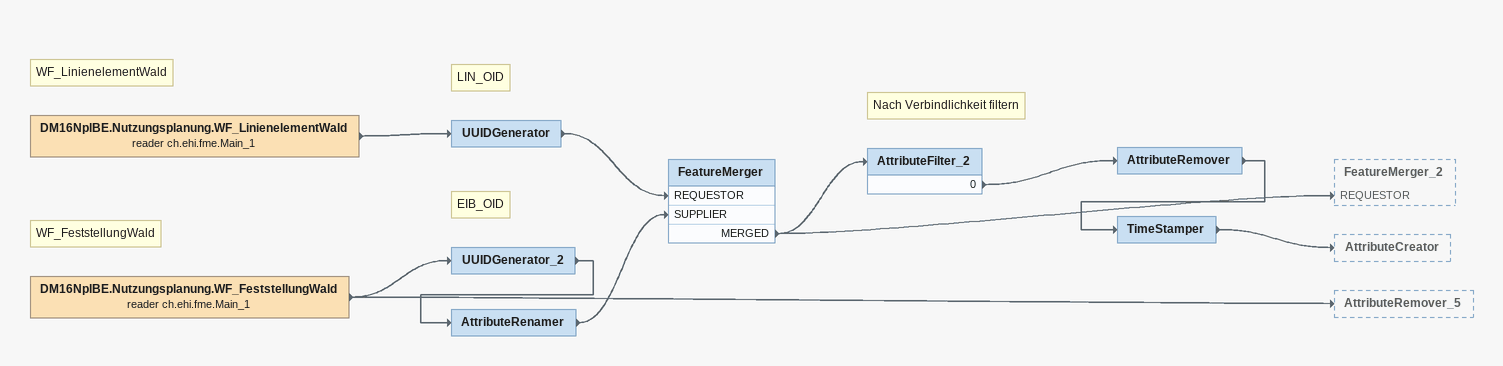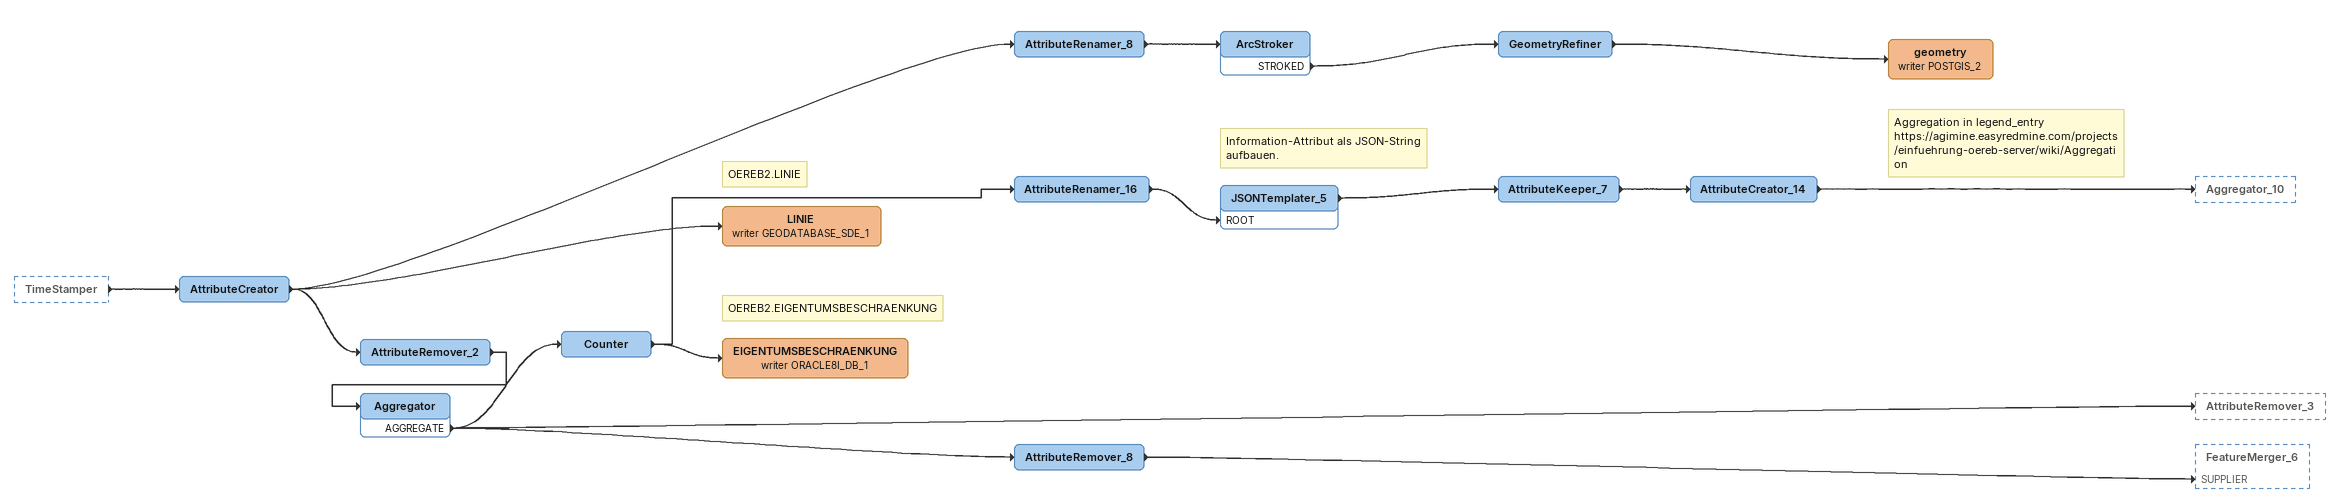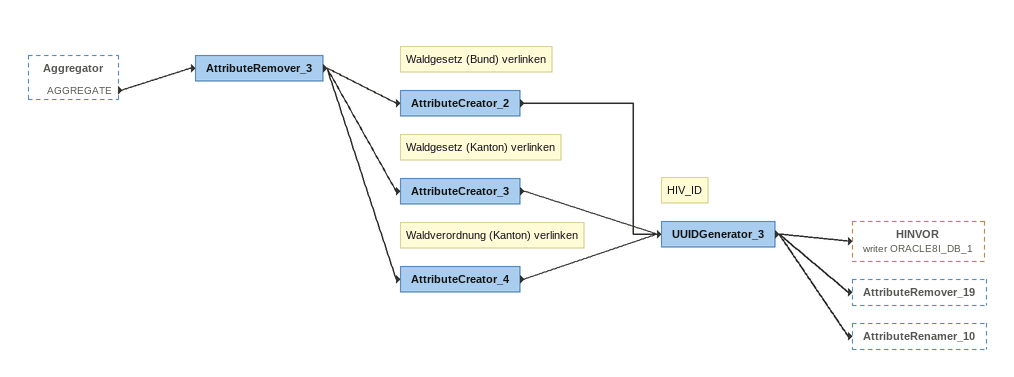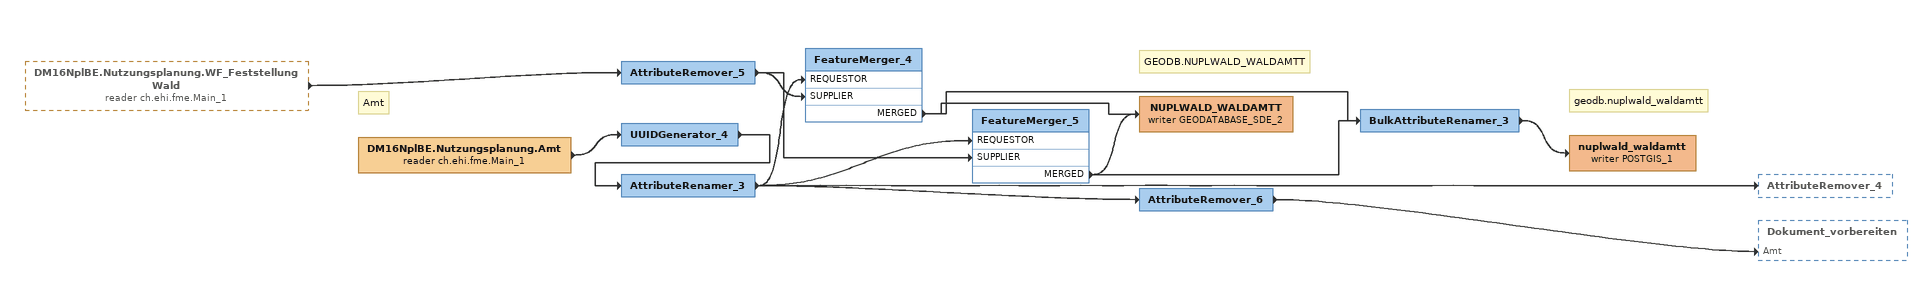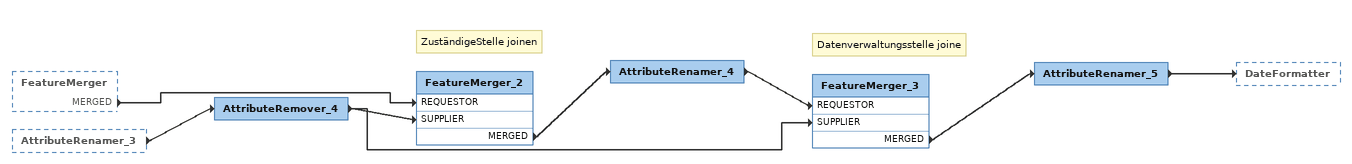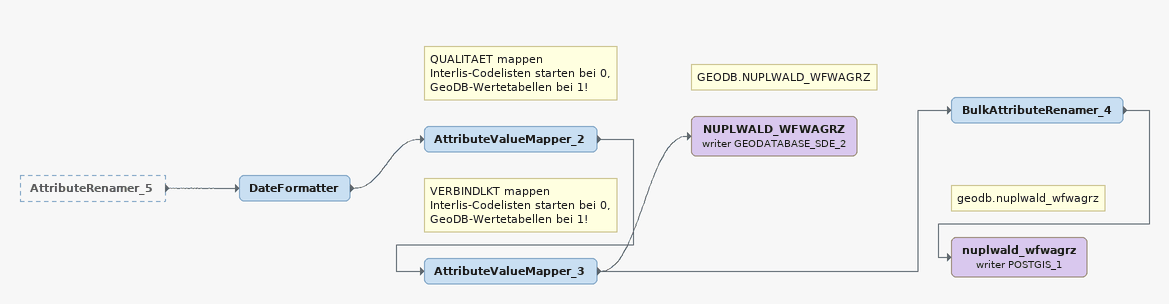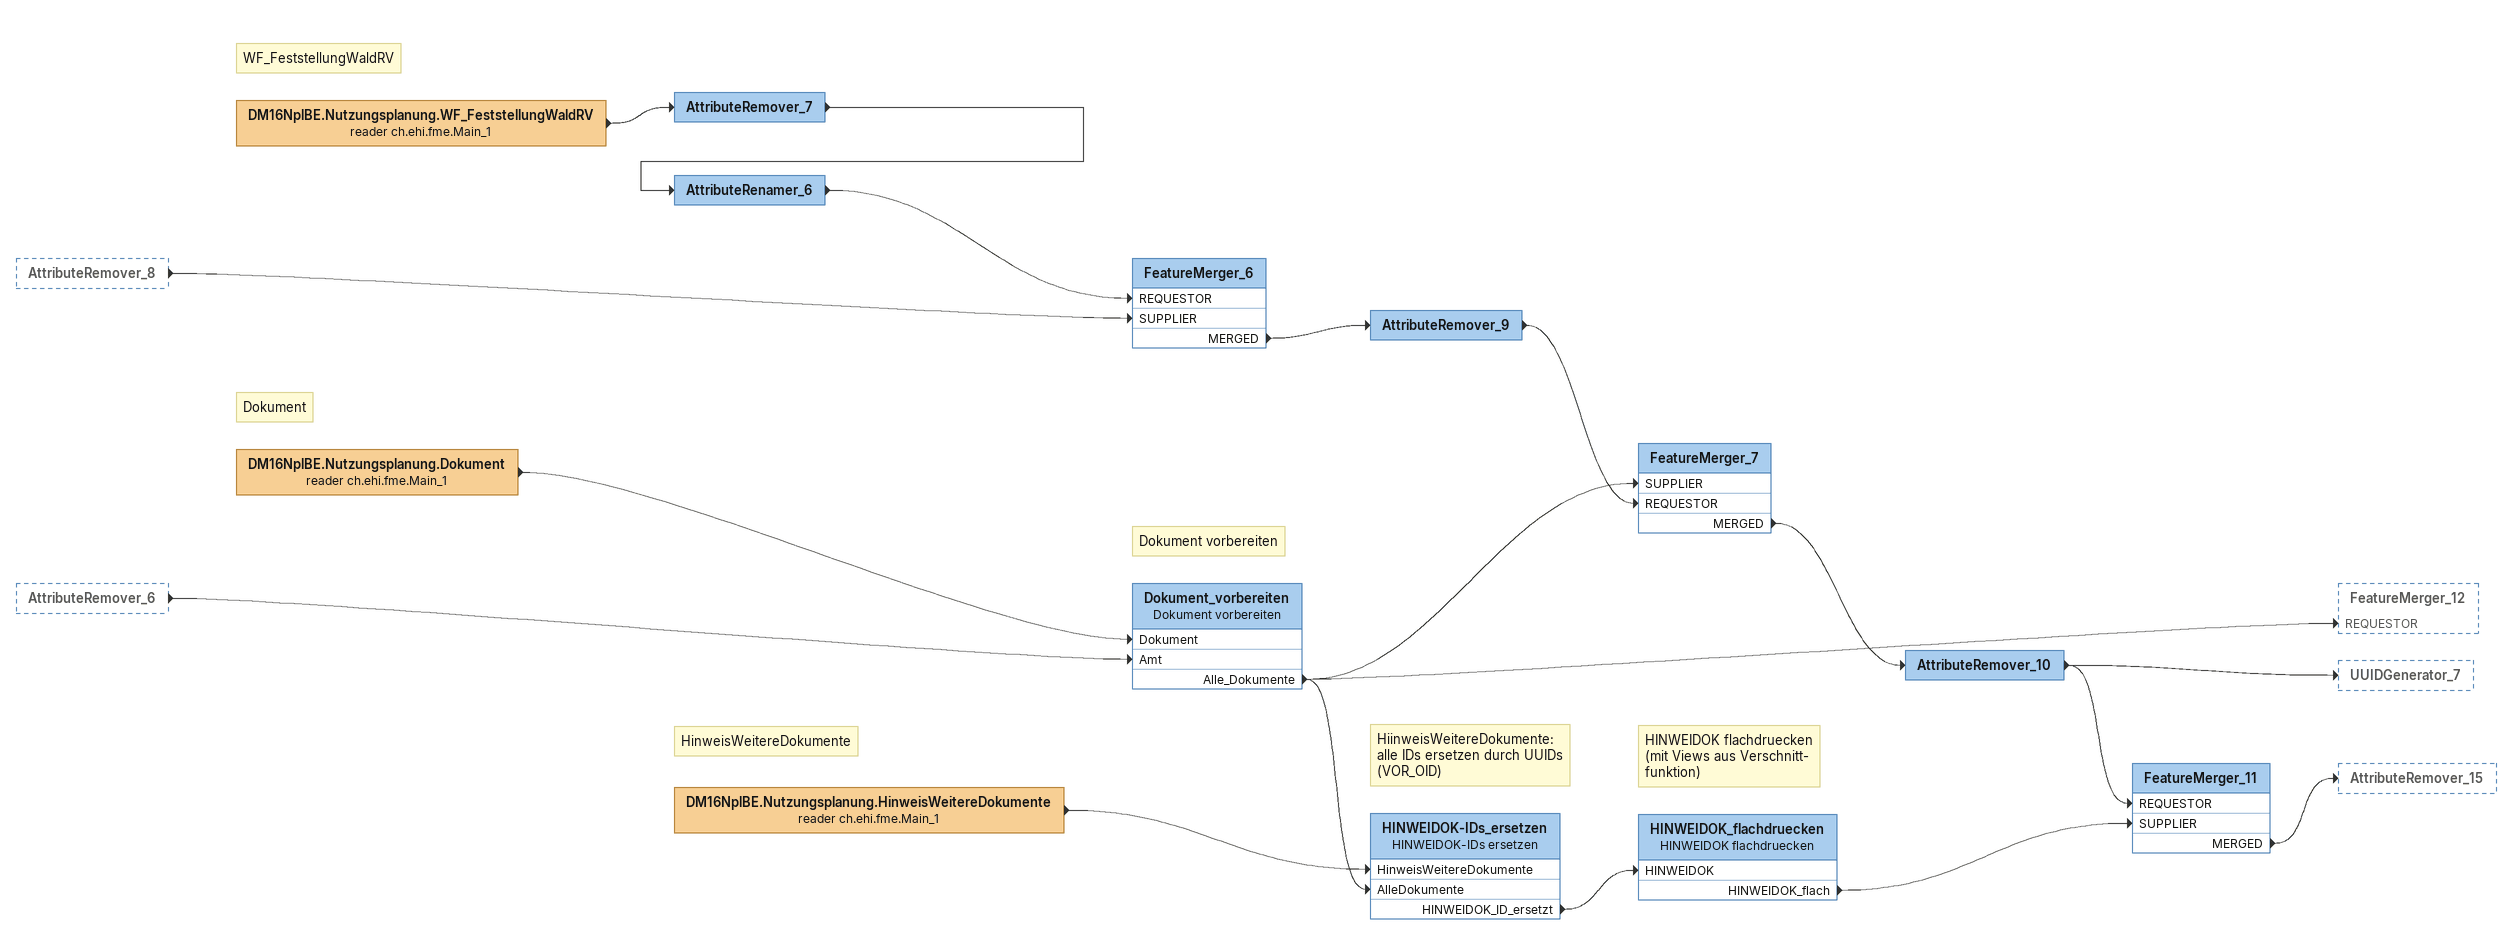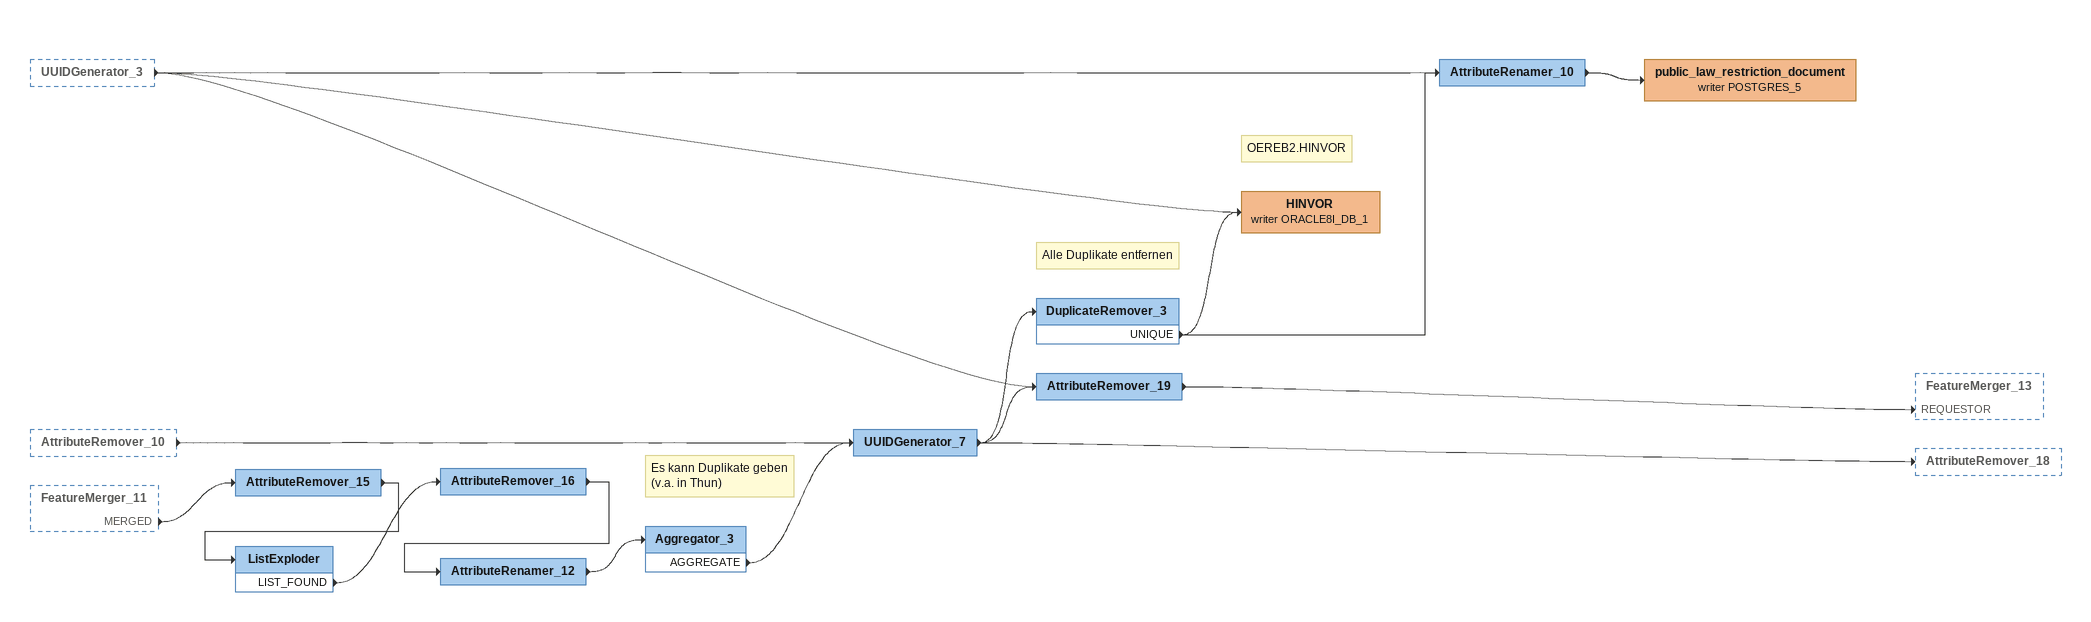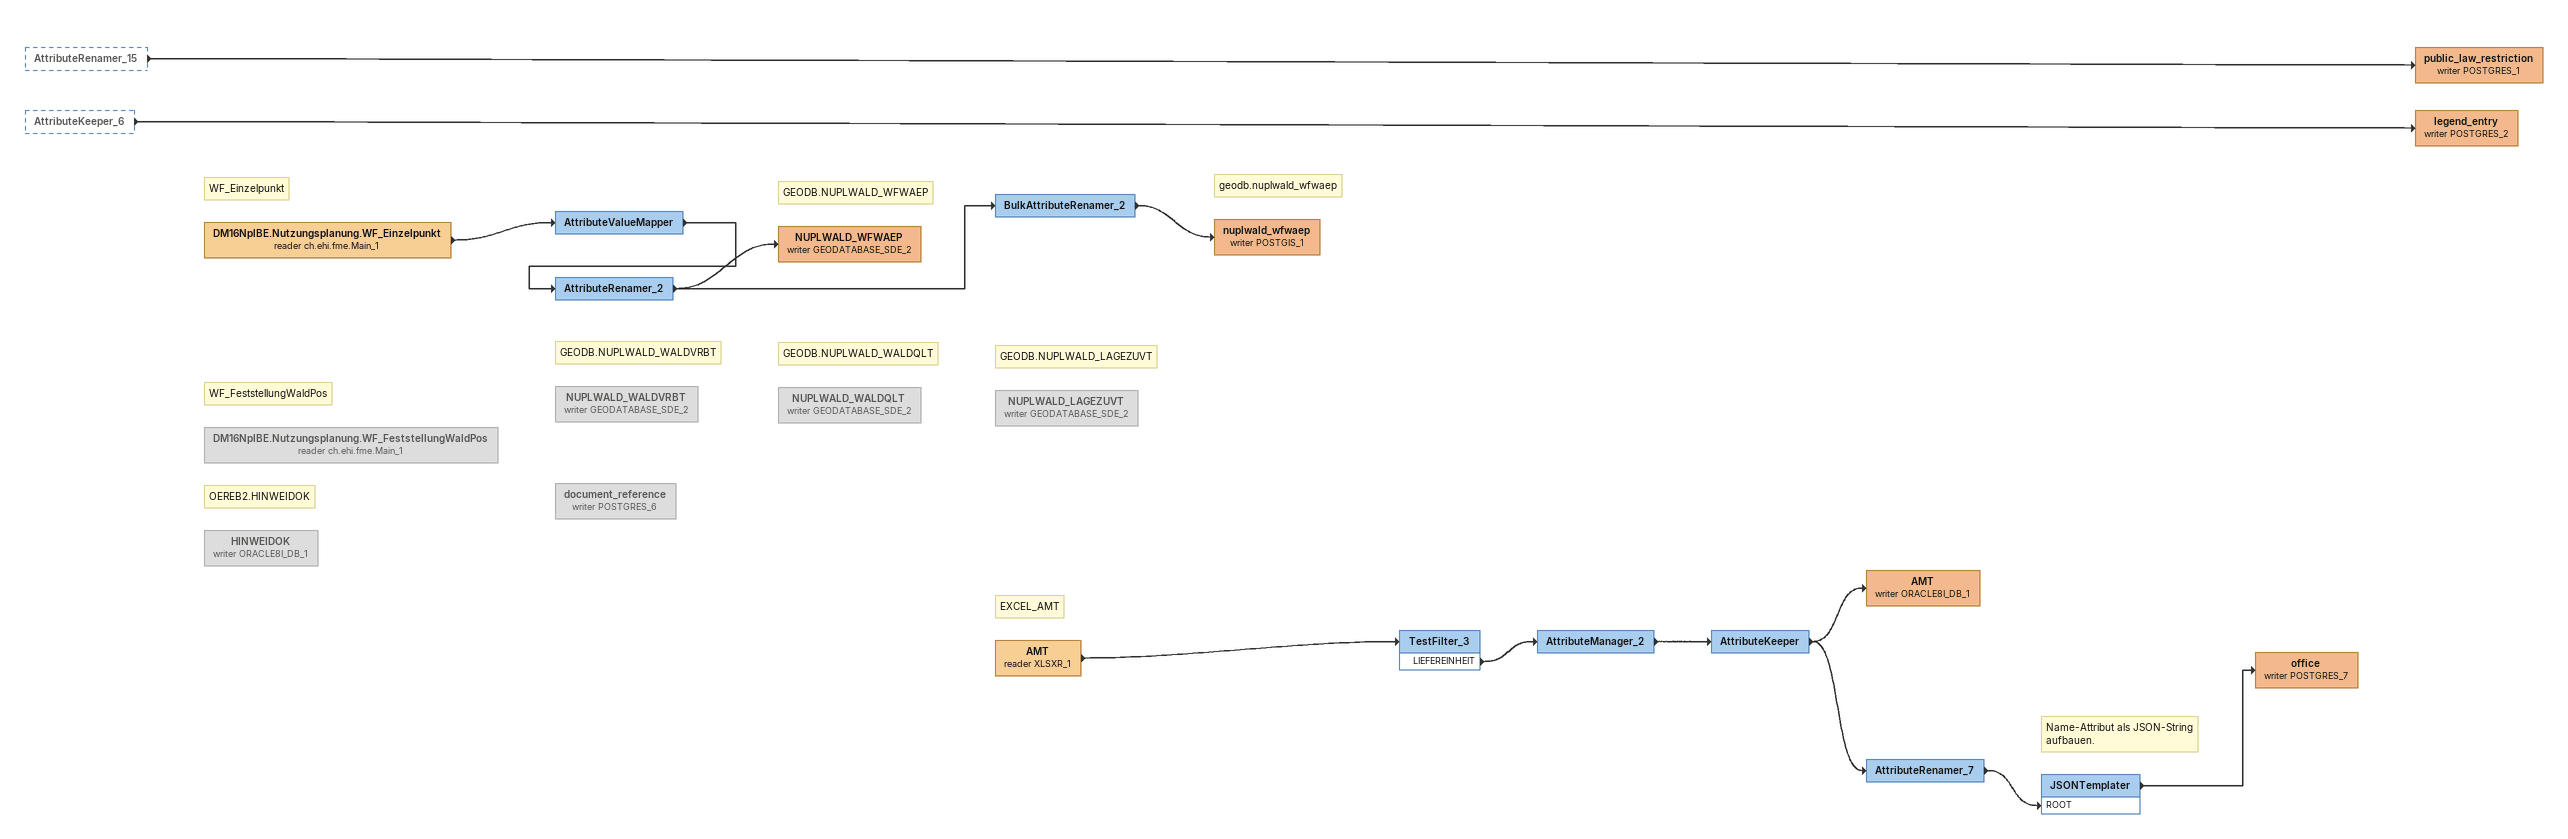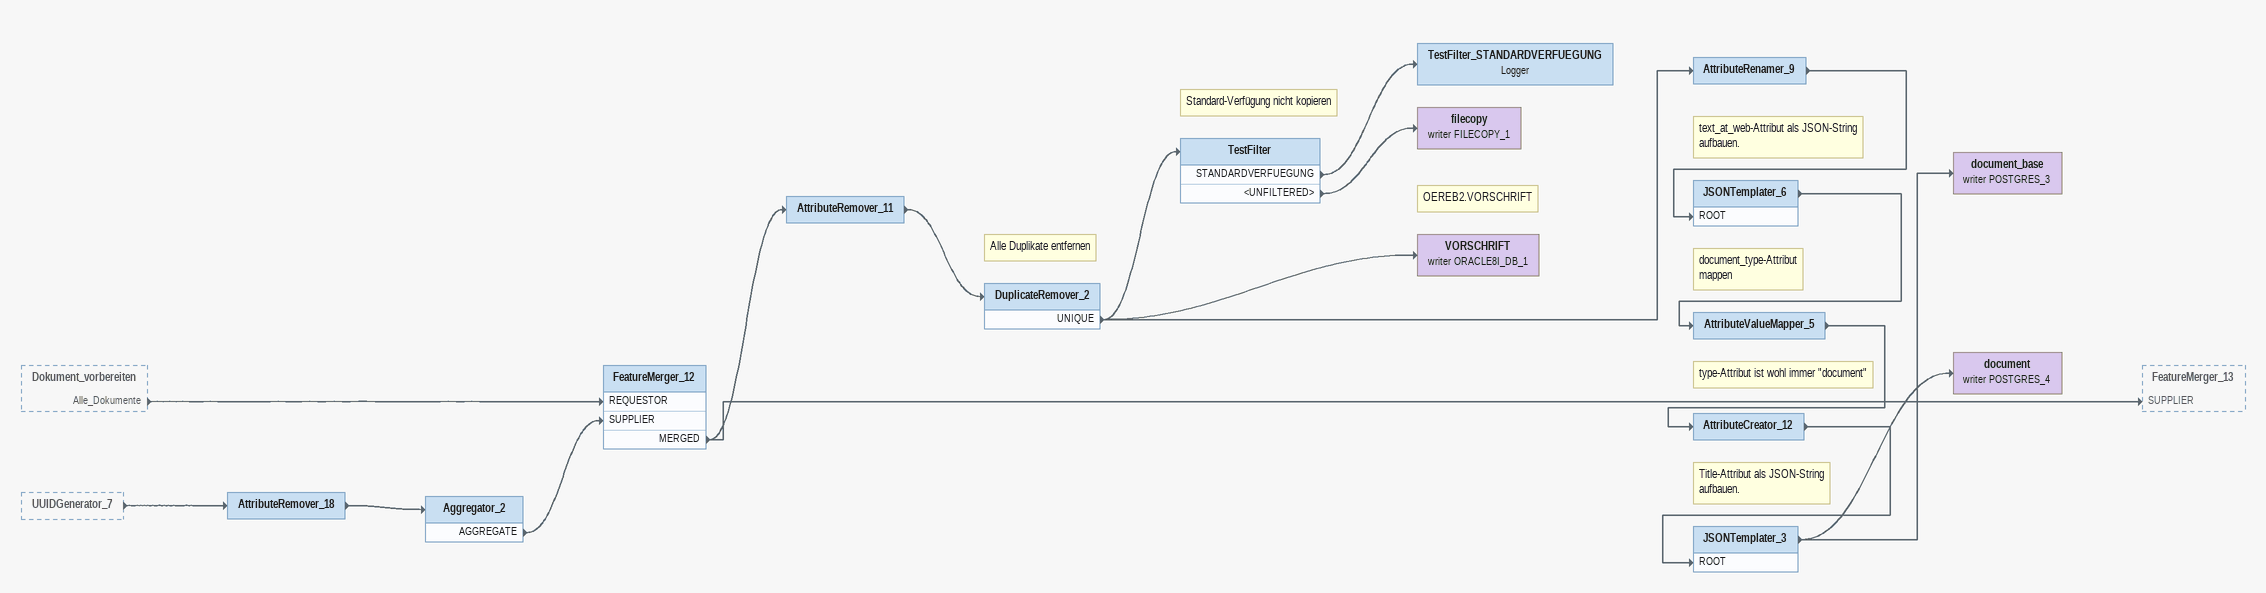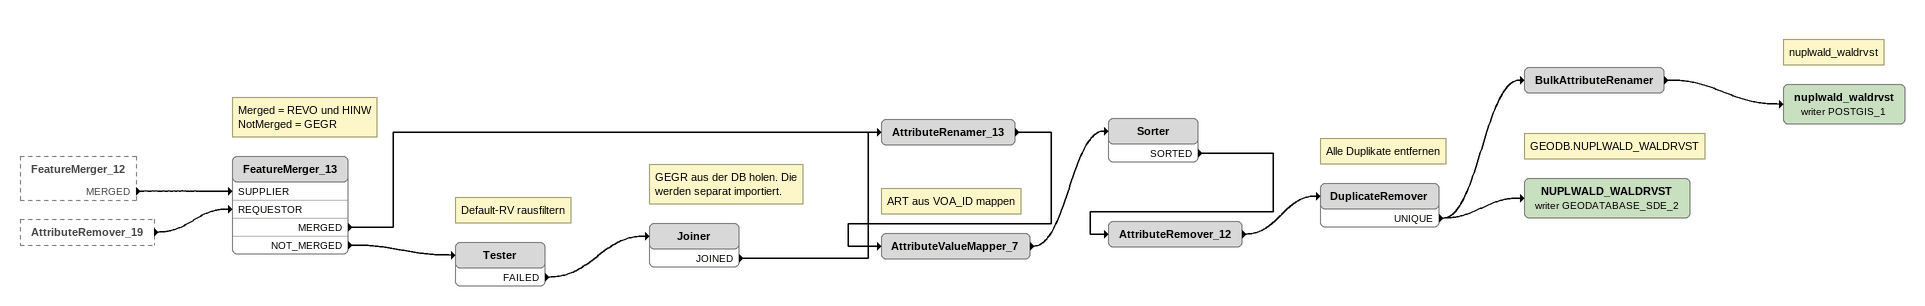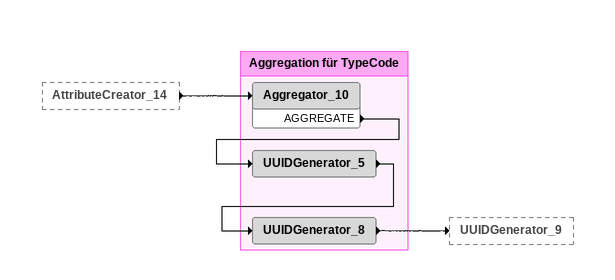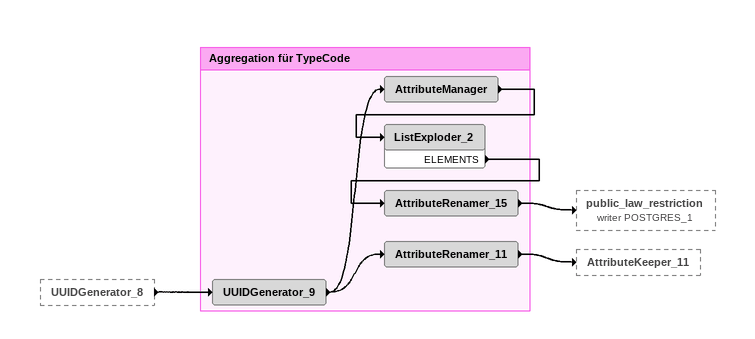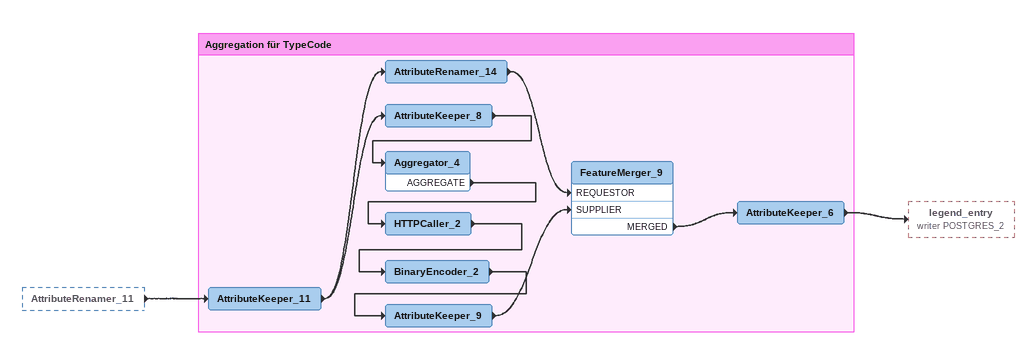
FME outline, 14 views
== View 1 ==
Note: WF_LinienelementWald
DM16NplBE.Nutzungsplanung.WF_LinienelementWald (reader ch.ehi.fme.Main_1)
    -> UUIDGenerator
Note: LIN_OID
UUIDGenerator
    -> FeatureMerger [REQUESTOR]
Note: WF_FeststellungWald
DM16NplBE.Nutzungsplanung.WF_FeststellungWald (reader ch.ehi.fme.Main_1)
    -> UUIDGenerator_2
    -> AttributeRemover_5
Note: EIB_OID
UUIDGenerator_2
    -> AttributeRenamer
AttributeRenamer
    -> FeatureMerger [SUPPLIER]
FeatureMerger
    MERGED -> AttributeFilter_2
    MERGED -> FeatureMerger_2 [REQUESTOR]
Note: Nach Verbindlichkeit filtern
AttributeFilter_2
    0 -> AttributeRemover
AttributeRemover
    -> TimeStamper
TimeStamper
    -> AttributeCreator

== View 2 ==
TimeStamper [outside]
    -> AttributeCreator
AttributeCreator
    -> LINIE (writer GEODATABASE_SDE_1)
    -> AttributeRemover_2
    -> AttributeRenamer_8
AttributeRenamer_8
    -> ArcStroker
ArcStroker
    STROKED -> GeometryRefiner
GeometryRefiner
    -> geometry (writer POSTGIS_2)
Note: Aggregation in legend_entry / https://agimine.easyredmine.com/projects/einfuehrung-oereb-server/wiki/Aggregation
geometry (writer POSTGIS_2)
Note: OEREB2.LINIE
LINIE (writer GEODATABASE_SDE_1)
AttributeRemover_2
    -> Aggregator
Aggregator
    AGGREGATE -> AttributeRemover_3
    AGGREGATE -> AttributeRemover_8
    AGGREGATE -> Counter
Counter
    -> EIGENTUMSBESCHRAENKUNG (writer ORACLE8I_DB_1)
    -> AttributeRenamer_16
AttributeRenamer_16
    -> JSONTemplater_5 [ROOT]
Note: Information-Attribut als JSON-String / aufbauen.
JSONTemplater_5
    -> AttributeKeeper_7
AttributeKeeper_7
    -> AttributeCreator_14
AttributeCreator_14
    -> Aggregator_10
Note: OEREB2.EIGENTUMSBESCHRAENKUNG
EIGENTUMSBESCHRAENKUNG (writer ORACLE8I_DB_1)
AttributeRemover_8
    -> FeatureMerger_6 [SUPPLIER]

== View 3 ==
Aggregator [outside]
    AGGREGATE -> AttributeRemover_3
AttributeRemover_3
    -> AttributeCreator_2
    -> AttributeCreator_3
    -> AttributeCreator_4
Note: Waldgesetz (Bund) verlinken
AttributeCreator_2
    -> UUIDGenerator_3
Note: Waldgesetz (Kanton) verlinken
AttributeCreator_3
    -> UUIDGenerator_3
Note: Waldverordnung (Kanton) verlinken
AttributeCreator_4
    -> UUIDGenerator_3
Note: HIV_ID
UUIDGenerator_3
    -> HINVOR (writer ORACLE8I_DB_1)
    -> AttributeRemover_19
    -> AttributeRenamer_10

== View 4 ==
DM16NplBE.Nutzungsplanung.WF_FeststellungWald (reader ch.ehi.fme.Main_1) [outside]
    -> AttributeRemover_5
AttributeRemover_5
    -> FeatureMerger_4 [SUPPLIER]
    -> FeatureMerger_5 [SUPPLIER]
Note: Amt
DM16NplBE.Nutzungsplanung.Amt (reader ch.ehi.fme.Main_1)
    -> UUIDGenerator_4
UUIDGenerator_4
    -> AttributeRenamer_3
AttributeRenamer_3
    -> AttributeRemover_4
    -> FeatureMerger_4 [REQUESTOR]
    -> FeatureMerger_5 [REQUESTOR]
    -> AttributeRemover_6
FeatureMerger_4
    MERGED -> NUPLWALD_WALDAMTT (writer GEODATABASE_SDE_2)
    MERGED -> BulkAttributeRenamer_3
FeatureMerger_5
    MERGED -> NUPLWALD_WALDAMTT (writer GEODATABASE_SDE_2)
    MERGED -> BulkAttributeRenamer_3
Note: GEODB.NUPLWALD_WALDAMTT
NUPLWALD_WALDAMTT (writer GEODATABASE_SDE_2)
BulkAttributeRenamer_3
    -> nuplwald_waldamtt (writer POSTGIS_1)
Note: geodb.nuplwald_waldamtt
nuplwald_waldamtt (writer POSTGIS_1)
AttributeRemover_6
    -> Dokument_vorbereiten [Amt]

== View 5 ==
FeatureMerger [outside]
    MERGED -> FeatureMerger_2 [REQUESTOR]
AttributeRenamer_3 [outside]
    -> AttributeRemover_4
AttributeRemover_4
    -> FeatureMerger_2 [SUPPLIER]
    -> FeatureMerger_3 [SUPPLIER]
Note: ZuständigeStelle joinen
FeatureMerger_2
    MERGED -> AttributeRenamer_4
AttributeRenamer_4
    -> FeatureMerger_3 [REQUESTOR]
Note: Datenverwaltungsstelle joine
FeatureMerger_3
    MERGED -> AttributeRenamer_5
AttributeRenamer_5
    -> DateFormatter

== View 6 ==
AttributeRenamer_5 [outside]
    -> DateFormatter
DateFormatter
    -> AttributeValueMapper_2
Note: QUALITAET mappen / Interlis-Codelisten starten bei 0, / GeoDB-Wertetabellen bei 1!
AttributeValueMapper_2
    -> AttributeValueMapper_3
Note: VERBINDLKT mappen / Interlis-Codelisten starten bei 0, / GeoDB-Wertetabellen bei 1!
AttributeValueMapper_3
    -> NUPLWALD_WFWAGRZ (writer GEODATABASE_SDE_2)
    -> BulkAttributeRenamer_4
BulkAttributeRenamer_4
    -> nuplwald_wfwagrz (writer POSTGIS_1)
Note: geodb.nuplwald_wfwagrz
nuplwald_wfwagrz (writer POSTGIS_1)
Note: GEODB.NUPLWALD_WFWAGRZ
NUPLWALD_WFWAGRZ (writer GEODATABASE_SDE_2)

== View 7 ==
AttributeRemover_8 [outside]
    -> FeatureMerger_6 [SUPPLIER]
AttributeRemover_6 [outside]
    -> Dokument_vorbereiten [Amt]
Note: Dokument
DM16NplBE.Nutzungsplanung.Dokument (reader ch.ehi.fme.Main_1)
    -> Dokument_vorbereiten [Dokument]
Note: Dokument vorbereiten
Dokument_vorbereiten: Dokument vorbereiten
    Alle_Dokumente -> FeatureMerger_7 [SUPPLIER]
    Alle_Dokumente -> HINWEIDOK-IDs_ersetzen [AlleDokumente]
    Alle_Dokumente -> FeatureMerger_12 [REQUESTOR]
Note: WF_FeststellungWaldRV
DM16NplBE.Nutzungsplanung.WF_FeststellungWaldRV (reader ch.ehi.fme.Main_1)
    -> AttributeRemover_7
AttributeRemover_7
    -> AttributeRenamer_6
AttributeRenamer_6
    -> FeatureMerger_6 [REQUESTOR]
FeatureMerger_6
    MERGED -> AttributeRemover_9
AttributeRemover_9
    -> FeatureMerger_7 [REQUESTOR]
FeatureMerger_7
    MERGED -> AttributeRemover_10
AttributeRemover_10
    -> FeatureMerger_11 [REQUESTOR]
    -> UUIDGenerator_7
Note: HinweisWeitereDokumente
DM16NplBE.Nutzungsplanung.HinweisWeitereDokumente (reader ch.ehi.fme.Main_1)
    -> HINWEIDOK-IDs_ersetzen [HinweisWeitereDokumente]
Note: HiinweisWeitereDokumente: / alle IDs ersetzen durch UUIDs / (VOR_OID)
HINWEIDOK-IDs_ersetzen: HINWEIDOK-IDs ersetzen
    HINWEIDOK_ID_ersetzt -> HINWEIDOK_flachdruecken [HINWEIDOK]
Note: HINWEIDOK flachdruecken / (mit Views aus Verschnitt- / funktion)
HINWEIDOK_flachdruecken: HINWEIDOK flachdruecken
    HINWEIDOK_flach -> FeatureMerger_11 [SUPPLIER]
FeatureMerger_11
    MERGED -> AttributeRemover_15

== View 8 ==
UUIDGenerator_3 [outside]
    -> HINVOR (writer ORACLE8I_DB_1)
    -> AttributeRemover_19
    -> AttributeRenamer_10
AttributeRemover_10 [outside]
    -> UUIDGenerator_7
FeatureMerger_11 [outside]
    MERGED -> AttributeRemover_15
AttributeRemover_15
    -> ListExploder
ListExploder
    LIST_FOUND -> AttributeRemover_16
AttributeRemover_16
    -> AttributeRenamer_12
AttributeRenamer_12
    -> Aggregator_3
Note: Es kann Duplikate geben / (v.a. in Thun)
Aggregator_3
    AGGREGATE -> UUIDGenerator_7
UUIDGenerator_7
    -> AttributeRemover_18
    -> AttributeRemover_19
    -> DuplicateRemover_3
Note: Alle Duplikate entfernen
DuplicateRemover_3
    UNIQUE -> HINVOR (writer ORACLE8I_DB_1)
    UNIQUE -> AttributeRenamer_10
AttributeRenamer_10
    -> public_law_restriction_document (writer POSTGRES_5)
public_law_restriction_document (writer POSTGRES_5)
Note: OEREB2.HINVOR
HINVOR (writer ORACLE8I_DB_1)
AttributeRemover_19
    -> FeatureMerger_13 [REQUESTOR]

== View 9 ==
AttributeRenamer_15 [outside]
    -> public_law_restriction (writer POSTGRES_1)
AttributeKeeper_6 [outside]
    -> legend_entry (writer POSTGRES_2)
public_law_restriction (writer POSTGRES_1)
legend_entry (writer POSTGRES_2)
Note: WF_Einzelpunkt
DM16NplBE.Nutzungsplanung.WF_Einzelpunkt (reader ch.ehi.fme.Main_1)
    -> AttributeValueMapper
AttributeValueMapper
    -> AttributeRenamer_2
AttributeRenamer_2
    -> NUPLWALD_WFWAEP (writer GEODATABASE_SDE_2)
    -> BulkAttributeRenamer_2
BulkAttributeRenamer_2
    -> nuplwald_wfwaep (writer POSTGIS_1)
Note: geodb.nuplwald_wfwaep
nuplwald_wfwaep (writer POSTGIS_1)
Note: GEODB.NUPLWALD_WFWAEP
NUPLWALD_WFWAEP (writer GEODATABASE_SDE_2)
Note: WF_FeststellungWaldPos
DM16NplBE.Nutzungsplanung.WF_FeststellungWaldPos (reader ch.ehi.fme.Main_1) [off]
Note: OEREB2.HINWEIDOK
HINWEIDOK (writer ORACLE8I_DB_1) [off]
Note: GEODB.NUPLWALD_WALDVRBT
NUPLWALD_WALDVRBT (writer GEODATABASE_SDE_2) [off]
document_reference (writer POSTGRES_6) [off]
Note: GEODB.NUPLWALD_WALDQLT
NUPLWALD_WALDQLT (writer GEODATABASE_SDE_2) [off]
Note: GEODB.NUPLWALD_LAGEZUVT
NUPLWALD_LAGEZUVT (writer GEODATABASE_SDE_2) [off]
Note: EXCEL_AMT
AMT (reader XLSXR_1)
    -> TestFilter_3
TestFilter_3
    LIEFEREINHEIT -> AttributeManager_2
AttributeManager_2
    -> AttributeKeeper
AttributeKeeper
    -> AttributeRenamer_7
    -> AMT (writer ORACLE8I_DB_1)
AMT (writer ORACLE8I_DB_1)
AttributeRenamer_7
    -> JSONTemplater [ROOT]
Note: Name-Attribut als JSON-String / aufbauen.
JSONTemplater
    -> office (writer POSTGRES_7)
office (writer POSTGRES_7)

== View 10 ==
Dokument_vorbereiten [outside]
    Alle_Dokumente -> FeatureMerger_12 [REQUESTOR]
UUIDGenerator_7 [outside]
    -> AttributeRemover_18
AttributeRemover_18
    -> Aggregator_2
Aggregator_2
    AGGREGATE -> FeatureMerger_12 [SUPPLIER]
FeatureMerger_12
    MERGED -> FeatureMerger_13 [SUPPLIER]
    MERGED -> AttributeRemover_11
AttributeRemover_11
    -> DuplicateRemover_2
Note: Alle Duplikate entfernen
DuplicateRemover_2
    UNIQUE -> TestFilter
    UNIQUE -> AttributeRenamer_9
    UNIQUE -> VORSCHRIFT (writer ORACLE8I_DB_1)
AttributeRenamer_9
    -> JSONTemplater_6 [ROOT]
Note: text_at_web-Attribut als JSON-String / aufbauen.
JSONTemplater_6
    -> AttributeValueMapper_5
Note: document_type-Attribut / mappen
AttributeValueMapper_5
    -> AttributeCreator_12
Note: type-Attribut ist wohl immer "document"
AttributeCreator_12
    -> JSONTemplater_3 [ROOT]
Note: Title-Attribut als JSON-String / aufbauen.
JSONTemplater_3
    -> document (writer POSTGRES_4)
    -> document_base (writer POSTGRES_3)
document_base (writer POSTGRES_3)
document (writer POSTGRES_4)
Note: Standard-Verfügung nicht kopieren
TestFilter
    STANDARDVERFUEGUNG -> TestFilter_STANDARDVERFUEGUNG
    <UNFILTERED> -> filecopy (writer FILECOPY_1)
TestFilter_STANDARDVERFUEGUNG: Logger
filecopy (writer FILECOPY_1)
Note: OEREB2.VORSCHRIFT
VORSCHRIFT (writer ORACLE8I_DB_1)

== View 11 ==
FeatureMerger_12 [outside]
    MERGED -> FeatureMerger_13 [SUPPLIER]
AttributeRemover_19 [outside]
    -> FeatureMerger_13 [REQUESTOR]
Note: Merged = REVO und HINW / NotMerged = GEGR
FeatureMerger_13
    MERGED -> AttributeRenamer_13
    NOT_MERGED -> Tester
Note: Default-RV rausfiltern
Tester
    FAILED -> Joiner
Note: GEGR aus der DB holen. Die / werden separat importiert.
Joiner
    JOINED -> AttributeRenamer_13
AttributeRenamer_13
    -> AttributeValueMapper_7
Note: ART aus VOA_ID mappen
AttributeValueMapper_7
    -> Sorter
Sorter
    SORTED -> AttributeRemover_12
AttributeRemover_12
    -> DuplicateRemover
Note: Alle Duplikate entfernen
DuplicateRemover
    UNIQUE -> NUPLWALD_WALDRVST (writer GEODATABASE_SDE_2)
    UNIQUE -> BulkAttributeRenamer
BulkAttributeRenamer
    -> nuplwald_waldrvst (writer POSTGIS_1)
Note: nuplwald_waldrvst
nuplwald_waldrvst (writer POSTGIS_1)
Note: GEODB.NUPLWALD_WALDRVST
NUPLWALD_WALDRVST (writer GEODATABASE_SDE_2)

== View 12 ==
AttributeCreator_14 [outside]
    -> Aggregator_10

Bookmark: Aggregation für TypeCode
Aggregator_10
    AGGREGATE -> UUIDGenerator_5
UUIDGenerator_5
    -> UUIDGenerator_8
UUIDGenerator_8
    -> UUIDGenerator_9

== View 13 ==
UUIDGenerator_8 [outside]
    -> UUIDGenerator_9

Bookmark: Aggregation für TypeCode
UUIDGenerator_9
    -> AttributeManager
    -> AttributeRenamer_11
AttributeManager
    -> ListExploder_2
ListExploder_2
    ELEMENTS -> AttributeRenamer_15
AttributeRenamer_15
    -> public_law_restriction (writer POSTGRES_1)
AttributeRenamer_11
    -> AttributeKeeper_11

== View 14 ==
AttributeRenamer_11 [outside]
    -> AttributeKeeper_11

Bookmark: Aggregation für TypeCode
AttributeKeeper_11
    -> AttributeRenamer_14
    -> AttributeKeeper_8
AttributeRenamer_14
    -> FeatureMerger_9 [REQUESTOR]
AttributeKeeper_8
    -> Aggregator_4
Aggregator_4
    AGGREGATE -> HTTPCaller_2
HTTPCaller_2
    -> BinaryEncoder_2
BinaryEncoder_2
    -> AttributeKeeper_9
AttributeKeeper_9
    -> FeatureMerger_9 [SUPPLIER]
FeatureMerger_9
    MERGED -> AttributeKeeper_6
AttributeKeeper_6
    -> legend_entry (writer POSTGRES_2)
